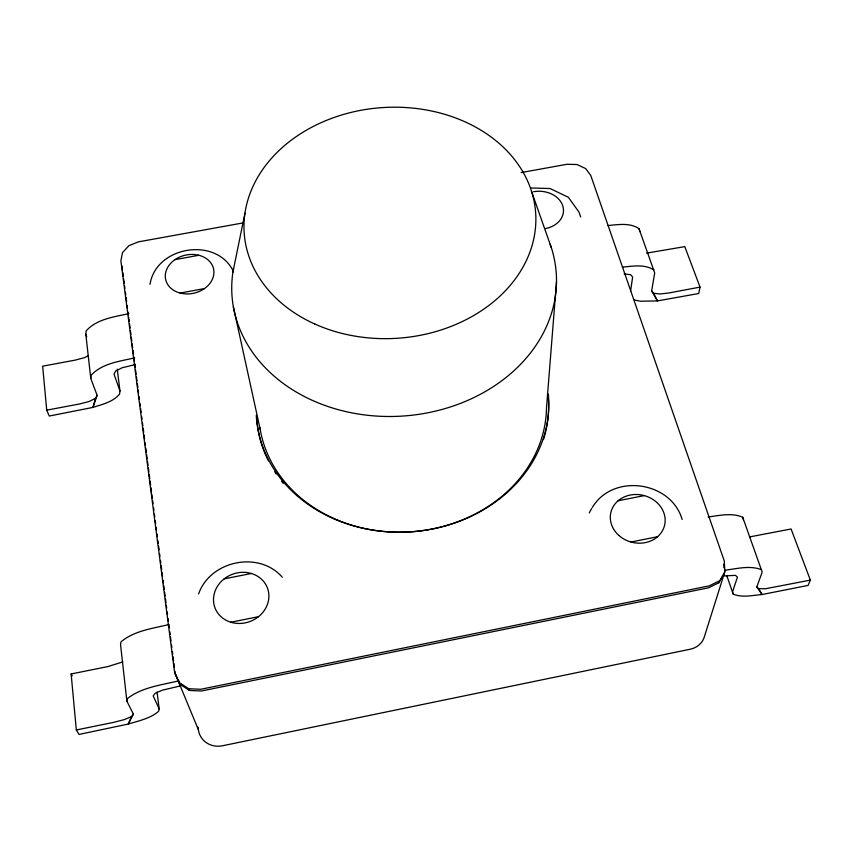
<?xml version="1.0" encoding="UTF-8"?>
<svg xmlns="http://www.w3.org/2000/svg" width="853" height="853" viewBox="0 0 853 853"><rect width="100%" height="100%" fill="white"/><g stroke="black" fill="none" stroke-linecap="round" stroke-linejoin="round"><path stroke-width="1.28" d="M556.497 281.895L546.485 407.969A143.986 123.109 -3.9 0 1 410.997 531.814A143.986 123.109 -3.9 0 1 259.92 427.534M88.531 355.573L84.436 357.674L75.363 360.083L42.65 366.182L46.723 410.165L49.271 416.04L92.966 407.403L97.125 395.323L90.781 378.465L85.822 334.216L86.153 330.911C96.73 318.969 114.131 316.943 128.92 313.627M90.781 378.465L91.122 375.235C102.104 363.335 119.676 361.309 134.731 357.897M117.277 369.168L119.964 391.026L119.548 394.15C112.98 402.008 102.296 404.365 92.966 407.403L95.515 398.298L97.125 395.323M630.559 291.214L632.649 277.022L630.602 274.687L624.129 273.909M150.032 284.337C155.758 246.549 215.414 236.196 233.018 270.593M646.521 253.138L684.788 246.624L700.025 287.109L698.682 293.528L657.45 300.917L651.66 291.012L654.688 272.896L639.014 228.7C630.111 222.516 618.233 224.606 608.061 225.533M122.832 661.885L107.958 666.556L71.14 673.966L76.322 729.976L79.009 734.433L128.27 724.058L133.367 714.121L126.884 701.198L127.396 698.575C141.971 687.219 161.409 685.012 178.927 680.833M232.89 272.267L244.95 213.218M157.069 692.039L159.138 708.864L158.551 711.391C150.075 718.631 138.644 720.828 128.27 724.058L131.458 716.627L133.367 714.121M198.61 593.901C210.179 560.656 258.96 550.302 282.332 577.257M174.972 671.332L175.313 673.977L179.834 684.181L189.387 690.44L201.404 691.005L708.651 587.781L718.748 582.802L724.858 571.734L724.293 561.007L590.766 175.473L585.723 168.606L577.033 164.522L567 164.277L521.13 172.583M724.858 571.734L704.61 635.975A21.506 19.192 22.7 0 1 690.141 649.25L222.558 745.757A21.911 20.184 -33 0 1 198.386 729.72L175.313 673.977M749.446 536.942L791.094 528.988L810.35 580.125L808.1 585.414L762.038 594.53L756.803 586.971L762.187 572.064L742.728 517.281C731.938 512.429 719.42 515.596 708.129 516.95M718.748 582.802L724.24 573.696M592.398 507.364C613.04 472.871 671.076 481.177 682.133 519.434M95.515 398.298L89.256 401.432L80.022 403.885L46.723 410.165M719.356 580.85L709.227 585.851L200.732 689.277L188.694 688.712L179.119 682.443L174.588 672.217L120.881 260.879L122.491 252.637L128.92 245.685L138.41 241.857L243.265 222.878M131.458 716.627L124.325 719.612L113.886 722.31L76.322 729.976M810.35 580.125L765.472 588.741L758.701 588.634L756.803 586.971M180.964 685.791L162.539 690.12L155.171 693.244L153.167 695.856L159.138 708.864M230.832 622.242L258.47 616.698M631.017 542.028L657.578 536.708M169.022 624.535C152.655 628.469 134.326 630.676 121.03 641.808L120.55 644.559L126.884 701.198M224.158 578.878L251.358 573.483M618.105 500.775L644.271 495.593M700.025 287.109L668.709 293.005L659.87 293.976L653.622 293.251L651.66 291.012M135.51 364.519L122.139 367.771L115.699 371.023L114.025 374.115L119.964 391.026M180.132 293.059L204.432 288.591M174.982 259.643L198.941 255.271M725.167 570.22C737.056 568.684 750.054 565.155 761.59 569.751M622.466 267.138C632.755 266.168 644.708 263.929 653.846 269.964M723.301 575.967L735.435 575.359L737.45 577.097L732.514 591.929L733.185 594.125C742.291 597.942 752.57 595.298 762.038 594.53L758.701 588.634M530.79 187.969L550.068 188.534L568.354 197.288L578.963 212.056L580.68 216.971M634.408 299.979L640.315 301.226L657.45 300.917L653.622 293.251M71.14 673.966L72.206 675.864M179.119 682.443L179.834 684.181M188.694 688.712L189.387 690.44M85.822 334.216L86.729 336.69M531.526 191.317L551.39 247.86M726.809 575.647L733.185 594.125M639.014 228.7L639.889 231.696M742.728 517.281L743.379 519.722M233.338 306.707L260.346 430.072M198.024 727.076L198.386 729.72M121.958 265.88L122.469 269.847M122.821 272.48L123.333 276.447M123.674 279.091L124.197 283.047M124.538 285.691L124.89 288.335M125.402 292.291L125.754 294.935M126.095 297.58L126.617 301.536M127.129 305.502L127.481 308.146M127.993 312.102L128.345 314.746M128.686 317.391L129.208 321.346M129.549 323.991L130.072 327.957M130.413 330.591L130.935 334.557M131.277 337.202L131.799 341.157M132.14 343.802L132.663 347.768M133.004 350.402L133.526 354.368M133.868 357.012L134.39 360.968M134.731 363.613L135.254 367.579M135.595 370.213L136.117 374.179M136.459 376.823L136.981 380.779M137.322 383.423L137.845 387.39M138.186 390.024L138.527 392.668M139.05 396.634L139.391 399.268M139.913 403.234L140.255 405.879M140.606 408.512L141.118 412.479M141.641 416.445L141.982 419.079M142.504 423.045L142.846 425.69M143.197 428.323L143.709 432.29M144.061 434.934L144.573 438.89M145.095 442.856L145.436 445.501M145.788 448.134L146.3 452.101M146.652 454.745L147.164 458.701M147.505 461.345L148.027 465.311M148.369 467.945L148.891 471.912M149.232 474.556L149.755 478.512M150.096 481.156L150.618 485.122M150.96 487.756L151.482 491.723M151.823 494.367L152.346 498.323M152.687 500.967L153.039 503.611M153.551 507.567L153.903 510.211M154.414 514.178L154.766 516.811M155.278 520.778L155.63 523.422M156.142 527.378L156.494 530.022M157.005 533.989L157.357 536.622M157.869 540.589L158.221 543.233M158.562 545.867L159.084 549.833M159.596 553.789L159.948 556.433M160.46 560.4L160.812 563.044M161.153 565.678L161.675 569.644M162.017 572.288L162.539 576.244M163.051 580.211L163.403 582.844M163.744 585.489L164.256 589.455M164.608 592.099L165.119 596.055M165.471 598.699L165.983 602.655M166.335 605.299L166.676 607.944M167.199 611.91L167.54 614.544M168.062 618.51L168.404 621.155M168.926 625.11L169.267 627.755M169.79 631.71L170.131 634.355M170.483 636.999L170.995 640.966M171.517 644.921L171.858 647.566M172.381 651.521L172.722 654.166M173.063 656.81L173.585 660.766M173.927 663.41L174.449 667.377M723.739 564.174L723.93 567.746M550.174 244.246A162.518 131.97 -3.9 0 1 404.77 415.912A162.518 131.97 -3.9 0 1 233.519 268.514M548.362 398.895A146.108 124.933 -3.9 0 1 543.478 439.53M283.239 483.331A146.108 124.933 -3.9 0 1 281.586 481.305M276.169 473.991A146.108 124.933 -3.9 0 1 274.741 471.848M268.375 460.801A146.108 124.933 -3.9 0 1 256.828 418.759M548.319 394.054A146.439 125.103 -3.9 0 1 411.743 531.75A146.439 125.103 -3.9 0 1 256.273 415.272M589.306 512.92A49.911 43.834 14.2 0 1 591.715 508.431M533.626 191.722A24.044 18.894 2.2 0 1 562.777 205.882A24.044 18.894 2.2 0 1 545.355 228.561M314.842 324.033A146.076 115.571 -3.9 0 0 535.855 221.151A146.076 115.571 -3.9 0 0 319.075 123.6A146.076 115.571 -3.9 0 0 314.842 324.033M180.388 293.123A24.545 19.491 -12.6 0 0 213.708 269.612A24.545 19.491 -12.6 0 0 174.726 259.824A24.545 19.491 -12.6 0 0 180.388 293.123M231.174 622.338A28.042 25.206 -20.8 0 0 268.567 592.185A28.042 25.206 -20.8 0 0 223.827 579.144A28.042 25.206 -20.8 0 0 231.174 622.338M618.862 535.439A27.616 24.14 13.8 0 0 664.412 525.97A27.616 24.14 13.8 0 0 629.94 495.103A27.616 24.14 13.8 0 0 618.862 535.439"/></g></svg>
